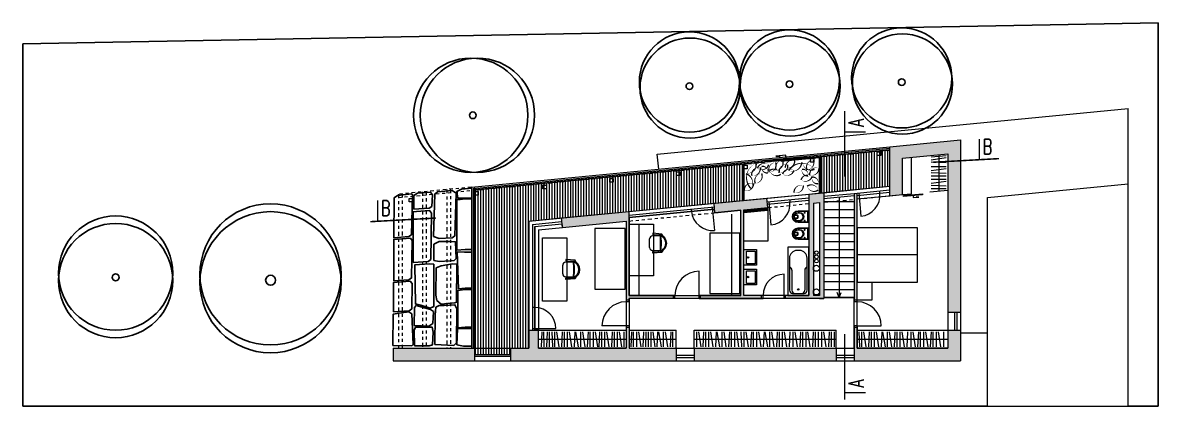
# Model space of a CAD drawing. Header units: metres. Extents: x -183 to 791, y -436 to 125.
# Drawn here: x 497.67 to 535.27, y -249.32 to -236.62 of the extents above; entities that cross this region are included whole.
import ezdxf

# ---------------------------------------------------------------- set-up
doc = ezdxf.new("R2010")
doc.units = ezdxf.units.M
doc.header["$MEASUREMENT"] = 0
doc.linetypes.add('DASHDOT', pattern=[1, 0.5, -0.25, 0, -0.25])
doc.linetypes.add('DIVIDE', pattern=[1.25, 0.5, -0.25, 0, -0.25, 0, -0.25])
for name, color, linetype in [('01_SILNE', 1, 'Continuous'), ('okna', 4, 'Continuous'), ('PODL0$0$HSV_POD', 7, 'Continuous'), ('SCHODY', 3, 'Continuous'), ('SRAFA', 251, 'Continuous'), ('srafa fasada', 253, 'Continuous'), ('SRAFY', 3, 'Continuous'), ('SRAFY-TERÉN', 252, 'Continuous'), ('zariz.predmety', 203, 'Continuous'), ('ZARIZOVAKY', 251, 'Continuous')]:
    doc.layers.add(name, color=color, linetype=linetype)
doc.layers.add('FLOATING-WINDOWS', color=2, linetype='Continuous', plot=False)
doc.layers.add('Standard', color=7, linetype='Continuous', lineweight=25)
doc.styles.add('ROMANS', font='romans.shx', dxfattribs={"width": 0.7})

# ---------------------------------------------------------------- blocks, each defined once
blk = doc.blocks.new('WC 540 Starck 3')
at = {"linetype": 'ByBlock'}
for p, q in [((81.017, 94.399), (80.66, 94.399)), ((80.982, 94.034), (80.982, 94.399)), ((81.017, 94.034), (81.017, 94.399)), ((80.568, 94.265), (80.637, 94.265)), ((80.568, 94.168), (80.637, 94.168)), ((80.657, 94.188), (80.657, 94.245)), ((80.66, 94.349), (80.713, 94.349)), ((80.713, 94.084), (80.66, 94.084)), ((80.66, 94.034), (81.017, 94.034))]:
    blk.add_line(p, q, dxfattribs=at)
for centre in [(80.88, 94.348), (80.88, 94.084)]:
    blk.add_circle(centre, 0.0102, dxfattribs=at)
for centre, radius, start, end in [((80.66, 94.216), 0.183, 90, 270), ((80.66, 94.216), 0.133, 90, 270), ((80.621, 94.216), 0.09, 165.9057, 194.0943), ((80.568, 94.23), 0.035, 90, 165.9057), ((80.568, 94.203), 0.035, 194.0943, 270), ((80.637, 94.245), 0.02, 360, 90), ((80.637, 94.188), 0.02, 270, 0), ((80.713, 94.216), 0.133, 270, 90), ((80.697, 94.216), 0.133, 276.5328, 83.4672)]:
    blk.add_arc(centre, radius, start, end, dxfattribs=at)
blk = doc.blocks.new('GFHTJF')
at = {"linetype": 'Continuous', "lineweight": 0}
for p, q in [((580.447, -241.089), (580.447, -242.689)), ((581.147, -241.089), (580.447, -241.089)), ((580.507, -241.258), (580.507, -242.328)), ((580.585, -241.925), (580.585, -241.258)), ((580.987, -241.158), (580.607, -241.158)), ((581.009, -241.925), (581.009, -241.258)), ((581.087, -242.328), (581.087, -241.258)), ((581.147, -242.689), (581.147, -241.089)), ((580.447, -242.689), (581.147, -242.689)), ((580.757, -242.578), (580.837, -242.578))]:
    blk.add_line(p, q, dxfattribs=at)
blk.add_circle((580.797, -241.289), 0.0232, dxfattribs=at)
for centre, radius, start, end in [((580.607, -241.258), 0.1, 90, 180), ((580.685, -241.258), 0.1, 90, 180), ((580.909, -241.258), 0.1, 0, 90), ((580.987, -241.258), 0.1, 0, 90), ((580.485, -241.925), 0.1, 282.7364, 0), ((581.109, -241.925), 0.1, 180, 257.2636), ((580.757, -242.328), 0.25, 180, 270), ((580.837, -242.328), 0.25, 270, 0)]:
    blk.add_arc(centre, radius, start, end, dxfattribs=at)

msp = doc.modelspace()

# ---------------------------------------------------------------- hatches: boundary and pattern name
at = {"layer": 'SRAFA', "linetype": 'Continuous', "lineweight": 0}
for points in [[(528.72, -240.504), (526.385, -240.729), (526.385, -242.354), (526.805, -242.313), (526.805, -241.111), (528.3, -240.966), (528.3, -246.202), (528.72, -246.202)], [(522.339, -242.745), (522.309, -242.431), (520.56, -242.6), (520.59, -242.913), (521.45, -242.83), (521.45, -245.652), (520.115, -245.652), (520.115, -245.752), (522.132, -245.752), (522.132, -245.652), (521.55, -245.652), (521.55, -242.821)], [(525.3, -242.263), (525.2, -242.272), (525.2, -245.812), (525.3, -245.812)], [(517.75, -242.871), (515.507, -243.088), (515.537, -243.401), (517.65, -243.197), (517.65, -245.812), (517.75, -245.812), (517.75, -245.752), (519.215, -245.752), (519.215, -245.652), (517.75, -245.652)], [(519.305, -247.402), (517.75, -247.402), (517.75, -246.712), (517.65, -246.712), (517.65, -247.402), (514.745, -247.402), (514.745, -246.802), (514.43, -246.802), (514.43, -247.402), (513.829, -247.402), (513.829, -247.822), (519.305, -247.822)], [(528.72, -246.802), (528.3, -246.802), (528.3, -247.402), (525.3, -247.402), (525.3, -246.712), (525.2, -246.712), (525.2, -247.402), (525.2, -247.822), (528.72, -247.822)], [(512.63, -247.402), (509.929, -247.402), (509.929, -247.822), (512.63, -247.822)], [(524.6, -247.402), (519.905, -247.402), (519.905, -247.822), (524.6, -247.822)]]:
    msp.add_hatch(color=256, dxfattribs=at).paths.add_polyline_path(points)
h = msp.add_hatch(color=256, dxfattribs=at)
h.paths.add_polyline_path([(524.2, -242.248), (523.7, -242.297), (523.7, -245.622), (523.7, -245.652), (523, -245.652), (522.932, -245.652), (522.932, -245.752), (524.05, -245.752), (524.2, -245.752)])
h.paths.add_polyline_path([(523.85, -242.599), (524.05, -242.579), (524.05, -245.652), (523.85, -245.652)], flags=16)
at = {"layer": 'Standard', "linetype": 'Continuous', "lineweight": 0}
h = msp.add_hatch(dxfattribs=at)
h.set_pattern_fill('LINE', color=256, scale=0.7, angle=90, style=0)
h.paths.add_polyline_path([(524.075, -241.055), (524.075, -242.263), (526.385, -242.037), (526.385, -240.83)])
h = msp.add_hatch(dxfattribs=at)
h.set_pattern_fill('LINE', color=256, scale=0.7, angle=90, style=0)
h.paths.add_polyline_path([(514.43, -243.192), (521.525, -242.504), (521.525, -241.299), (512.63, -242.158), (512.63, -247.612), (513.829, -247.612), (513.829, -247.402), (514.43, -247.402)])

# ---------------------------------------------------------------- linework, layer by layer
at = {"layer": '01_SILNE', "linetype": 'Continuous', "lineweight": 0}
for p, q in [((526.385, -240.729), (528.72, -240.504)), ((528.72, -240.504), (528.72, -246.202)), ((526.385, -242.36), (526.385, -240.729)), ((526.805, -241.111), (528.3, -240.966)), ((528.3, -240.966), (528.3, -246.202)), ((526.805, -242.313), (526.805, -241.111)), ((520.56, -242.6), (522.309, -242.431)), ((522.339, -242.745), (522.309, -242.431)), ((523.7, -242.297), (524.2, -242.248)), ((523.7, -242.297), (523.7, -245.622)), ((524.2, -242.248), (524.2, -245.752)), ((525.2, -242.272), (525.3, -242.263)), ((525.2, -242.272), (525.2, -245.862)), ((525.3, -245.862), (525.3, -242.263)), ((526.385, -242.354), (526.805, -242.313)), ((515.507, -243.088), (517.75, -242.871)), ((517.75, -245.652), (517.75, -242.871)), ((520.59, -242.913), (520.56, -242.6)), ((520.59, -242.913), (521.45, -242.83)), ((521.45, -245.652), (521.45, -242.83)), ((521.55, -242.821), (522.339, -242.745)), ((521.55, -245.652), (521.55, -242.821)), ((523.85, -242.599), (524.05, -242.579)), ((523.85, -242.599), (523.85, -245.652)), ((524.05, -242.579), (524.05, -245.652)), ((515.537, -243.401), (515.507, -243.088)), ((515.537, -243.401), (517.65, -243.197)), ((517.65, -243.197), (517.65, -245.862)), ((517.75, -245.862), (517.65, -245.862)), ((519.265, -245.652), (517.75, -245.652)), ((517.75, -245.862), (517.75, -245.752)), ((519.265, -245.752), (517.75, -245.752)), ((519.265, -245.752), (519.265, -245.652)), ((521.45, -245.652), (520.065, -245.652)), ((520.065, -245.752), (520.065, -245.652)), ((520.065, -245.752), (522.182, -245.752)), ((522.182, -245.652), (521.55, -245.652)), ((522.182, -245.752), (522.182, -245.652)), ((523.6, -245.652), (522.882, -245.652)), ((522.882, -245.752), (522.882, -245.652)), ((524.05, -245.752), (522.882, -245.752)), ((524.05, -245.652), (523.85, -245.652)), ((524.05, -245.752), (524.2, -245.752)), ((525.3, -245.862), (525.2, -245.862)), ((528.3, -246.202), (528.72, -246.202)), ((528.3, -246.202), (528.72, -246.202)), ((517.65, -246.662), (517.65, -247.402)), ((517.75, -246.662), (517.65, -246.662)), ((517.75, -246.662), (517.75, -247.402)), ((525.2, -246.662), (525.2, -247.402)), ((525.3, -246.662), (525.2, -246.662)), ((525.3, -246.662), (525.3, -247.402)), ((514.43, -246.802), (514.745, -246.802)), ((514.43, -246.802), (514.43, -247.402)), ((514.43, -247.402), (514.43, -246.802)), ((514.745, -247.402), (514.745, -246.802)), ((528.3, -246.802), (528.3, -247.402)), ((528.3, -246.802), (528.72, -246.802)), ((528.72, -246.802), (528.72, -247.822)), ((509.929, -247.402), (512.63, -247.402)), ((509.929, -247.402), (509.929, -247.822)), ((511.674, -247.402), (511.678, -247.402)), ((512.63, -247.402), (512.63, -247.822)), ((513.829, -247.822), (513.829, -247.402)), ((513.829, -247.402), (514.43, -247.402)), ((514.745, -247.402), (517.65, -247.402)), ((517.75, -247.402), (519.305, -247.402)), ((519.305, -247.402), (519.305, -247.822)), ((519.905, -247.402), (524.6, -247.402)), ((519.905, -247.402), (519.905, -247.822)), ((524.6, -247.402), (524.6, -247.822)), ((525.2, -247.402), (525.2, -247.822)), ((525.3, -247.402), (528.3, -247.402)), ((509.929, -247.822), (512.63, -247.822)), ((513.829, -247.822), (519.305, -247.822)), ((519.905, -247.822), (524.6, -247.822)), ((525.2, -247.822), (528.72, -247.822))]:
    msp.add_line(p, q, dxfattribs=at)
for points in [[(525.965, -240.9), (526.085, -240.9), (526.085, -241.02), (525.965, -241.02)], [(521.535, -241.34), (521.655, -241.34), (521.655, -241.46), (521.535, -241.46)], [(523.75, -241.12), (523.87, -241.12), (523.87, -241.24), (523.75, -241.24)], [(517.105, -241.779), (517.225, -241.779), (517.225, -241.899), (517.105, -241.899)], [(519.32, -241.559), (519.44, -241.559), (519.44, -241.679), (519.32, -241.679)], [(514.89, -241.999), (515.01, -241.999), (515.01, -242.119), (514.89, -242.119)], [(510.46, -242.438), (510.58, -242.438), (510.58, -242.558), (510.46, -242.558)], [(512.63, -242.211), (512.75, -242.211), (512.75, -242.331), (512.63, -242.331)]]:
    msp.add_lwpolyline(points, close=True, dxfattribs=at)
at = {"layer": 'FLOATING-WINDOWS', "linetype": 'Continuous', "lineweight": 0, "flags": 128}
for points in [[(521.55, -241.297), (521.55, -242.504), (524.05, -242.263), (524.05, -241.055)], [(524.075, -241.055), (524.075, -242.263), (526.385, -242.037), (526.385, -240.83)], [(526.805, -241.111), (528.3, -240.966), (528.3, -247.402), (525.3, -247.402), (525.3, -245.812), (525.3, -242.459), (526.805, -242.313)], [(514.43, -243.192), (521.525, -242.504), (521.525, -241.299), (512.63, -242.158), (512.63, -247.612), (513.829, -247.612), (513.829, -247.402), (514.43, -247.402)], [(521.55, -242.821), (522.339, -242.745), (522.328, -242.625), (523.7, -242.493), (523.7, -245.652), (521.55, -245.652)], [(517.75, -243.067), (517.75, -245.652), (521.45, -245.652), (521.45, -242.83), (520.59, -242.913), (520.579, -242.794)], [(515.525, -243.282), (515.537, -243.401), (517.65, -243.197), (517.65, -247.402), (514.745, -247.402), (514.745, -246.802), (514.625, -246.802), (514.625, -243.369)], [(517.75, -245.752), (517.75, -247.402), (525.2, -247.402), (525.2, -245.722), (524.2, -245.722), (524.2, -245.752)]]:
    msp.add_lwpolyline(points, close=True, dxfattribs=at)
at = {"layer": 'okna', "linetype": 'Continuous', "lineweight": 0}
for p, q in [((524.2, -242.248), (526.385, -242.037)), ((525.3, -242.263), (526.385, -242.158)), ((522.309, -242.431), (523.7, -242.297)), ((522.32, -242.55), (523.7, -242.417)), ((522.328, -242.625), (523.7, -242.493)), ((522.37, -242.546), (522.445, -243.317)), ((523.067, -242.478), (523.074, -242.553)), ((524.2, -242.369), (525.2, -242.272)), ((524.2, -242.444), (525.2, -242.348)), ((525.3, -242.338), (526.385, -242.233)), ((525.35, -242.258), (525.424, -243.029)), ((526.054, -242.265), (526.047, -242.191)), ((517.75, -242.871), (520.56, -242.6)), ((517.75, -242.992), (520.571, -242.719)), ((517.75, -243.067), (520.579, -242.794)), ((519.806, -242.793), (519.813, -242.868)), ((520.503, -242.726), (520.577, -243.497)), ((514.43, -243.192), (515.507, -243.088)), ((514.43, -243.192), (514.43, -246.802)), ((514.55, -243.301), (515.518, -243.207)), ((514.55, -243.301), (514.55, -246.802)), ((514.625, -243.369), (515.525, -243.282)), ((514.625, -243.369), (514.625, -246.802)), ((514.745, -243.478), (515.537, -243.401)), ((514.745, -243.478), (514.745, -246.802)), ((514.625, -246.052), (514.55, -246.052)), ((528.3, -246.202), (528.3, -246.802)), ((528.525, -246.202), (528.525, -246.802)), ((528.6, -246.202), (528.6, -246.802)), ((528.72, -246.202), (528.72, -246.802)), ((514.55, -246.752), (515.325, -246.752)), ((519.305, -247.402), (519.905, -247.402)), ((524.6, -247.402), (525.2, -247.402)), ((519.305, -247.627), (519.905, -247.627)), ((519.305, -247.702), (519.905, -247.702)), ((519.305, -247.822), (519.905, -247.822)), ((524.6, -247.627), (525.2, -247.627)), ((524.6, -247.702), (525.2, -247.702)), ((524.6, -247.822), (525.2, -247.822))]:
    msp.add_line(p, q, dxfattribs=at)
for centre, start, end in [((522.377, -242.62), 275.5156, 5.5156), ((525.357, -242.333), 275.5156, 5.5156), ((520.51, -242.801), 185.5156, 275.5156), ((514.625, -246.752), 0, 90)]:
    msp.add_arc(centre, 0.7, start, end, dxfattribs=at)
at = {"layer": 'PODL0$0$HSV_POD'}
for p, q in [((497.666, -237.322), (535.272, -236.622)), ((535.272, -249.322), (535.272, -236.622)), ((497.666, -249.322), (497.666, -237.322)), ((529.62, -249.322), (497.666, -249.322)), ((534.272, -249.322), (535.272, -249.322))]:
    msp.add_line(p, q, dxfattribs=at)
at = {"layer": 'SCHODY', "linetype": 'DIVIDE', "lineweight": 0, "ltscale": 0.25}
for p, q in [((526.385, -240.85), (510.11, -242.421)), ((512.53, -242.067), (510.11, -242.3)), ((511.71, -242.146), (511.71, -247.402)), ((511.83, -242.135), (511.83, -247.402)), ((512.63, -242.056), (512.63, -247.402)), ((512.63, -242.058), (512.63, -247.402)), ((510.11, -242.301), (510.11, -247.402)), ((510.23, -242.289), (510.23, -247.402)), ((510.91, -242.224), (510.91, -247.402)), ((511.03, -242.212), (511.03, -247.402)), ((524.2, -242.565), (525.2, -242.468)), ((525.3, -242.459), (526.385, -242.354)), ((517.749, -243.188), (520.59, -242.913)), ((522.339, -242.745), (523.7, -242.613))]:
    msp.add_line(p, q, dxfattribs=at)
at = {"layer": 'SCHODY', "linetype": 'Continuous', "lineweight": 0}
for p, q in [((524.2, -242.542), (525.2, -242.542)), ((524.7, -242.396), (524.7, -245.722)), ((524.2, -242.807), (525.2, -242.807)), ((524.2, -243.072), (525.2, -243.072)), ((524.2, -243.337), (525.2, -243.337)), ((524.2, -243.602), (525.2, -243.602)), ((524.2, -243.867), (525.2, -243.867)), ((524.2, -244.132), (525.2, -244.132)), ((524.2, -244.397), (525.2, -244.397)), ((524.2, -244.662), (525.2, -244.662)), ((520.065, -245.652), (520.065, -244.852)), ((522.882, -245.652), (522.882, -244.952)), ((524.2, -244.927), (525.2, -244.927)), ((524.2, -245.192), (525.2, -245.192)), ((524.2, -245.457), (525.2, -245.457)), ((524.7, -245.722), (524.634, -245.557)), ((524.7, -245.722), (524.767, -245.557)), ((517.75, -245.812), (517.65, -245.812)), ((519.215, -245.752), (519.215, -245.652)), ((520.115, -245.752), (520.115, -245.652)), ((522.132, -245.752), (522.132, -245.652)), ((522.932, -245.752), (522.932, -245.652)), ((524.2, -245.722), (525.2, -245.722)), ((525.3, -245.812), (525.2, -245.812)), ((517.65, -246.662), (516.85, -246.662)), ((525.3, -246.662), (526.1, -246.662)), ((517.75, -246.712), (517.65, -246.712)), ((525.3, -246.712), (525.2, -246.712))]:
    msp.add_line(p, q, dxfattribs=at)
for centre, radius in [((523.95, -244.237), 0.061), ((523.95, -244.374), 0.061), ((523.95, -244.752), 0.1), ((523.95, -244.516), 0.061), ((523.95, -245.536), 0.1)]:
    msp.add_circle(centre, radius, dxfattribs=at)
for centre, radius, start, end in [((520.065, -245.652), 0.8, 90, 180), ((522.882, -245.652), 0.7, 90, 180), ((517.65, -246.662), 0.8, 90, 180), ((525.3, -246.662), 0.8, 0, 90)]:
    msp.add_arc(centre, radius, start, end, dxfattribs=at)
at = {"layer": 'SRAFA', "linetype": 'Continuous', "lineweight": 0}
for p, q in [((522.339, -242.843), (521.55, -242.921)), ((521.569, -242.907), (521.562, -242.835)), ((521.569, -242.907), (521.562, -242.835)), ((521.589, -242.905), (521.582, -242.833)), ((521.609, -242.903), (521.601, -242.831)), ((521.609, -242.903), (521.601, -242.831)), ((521.628, -242.901), (521.621, -242.829)), ((521.648, -242.899), (521.641, -242.827)), ((521.667, -242.897), (521.66, -242.825)), ((521.687, -242.895), (521.68, -242.823)), ((521.707, -242.893), (521.7, -242.821)), ((521.707, -242.893), (521.7, -242.821)), ((521.726, -242.891), (521.719, -242.819)), ((521.746, -242.889), (521.739, -242.817)), ((521.766, -242.887), (521.759, -242.815)), ((521.785, -242.885), (521.778, -242.814)), ((521.805, -242.883), (521.798, -242.812)), ((521.825, -242.881), (521.818, -242.81)), ((521.844, -242.879), (521.837, -242.808)), ((521.864, -242.878), (521.857, -242.806)), ((521.884, -242.876), (521.877, -242.804)), ((521.903, -242.874), (521.896, -242.802)), ((521.923, -242.872), (521.916, -242.8)), ((521.943, -242.87), (521.936, -242.798)), ((521.962, -242.868), (521.955, -242.796)), ((521.982, -242.866), (521.975, -242.794)), ((522.002, -242.864), (521.994, -242.792)), ((522.021, -242.862), (522.014, -242.79)), ((522.041, -242.86), (522.034, -242.788)), ((522.061, -242.858), (522.053, -242.786)), ((522.08, -242.856), (522.073, -242.784)), ((522.1, -242.854), (522.093, -242.782)), ((522.119, -242.852), (522.112, -242.781)), ((522.139, -242.85), (522.132, -242.779)), ((522.159, -242.848), (522.152, -242.777)), ((522.178, -242.846), (522.171, -242.775)), ((522.198, -242.845), (522.191, -242.773)), ((522.218, -242.843), (522.211, -242.771)), ((522.237, -242.841), (522.23, -242.769)), ((522.257, -242.839), (522.25, -242.767)), ((522.277, -242.837), (522.27, -242.765)), ((522.296, -242.835), (522.289, -242.763)), ((522.316, -242.833), (522.309, -242.761)), ((522.336, -242.831), (522.329, -242.759)), ((522.339, -242.745), (522.339, -243.859)), ((522.339, -243.859), (521.55, -243.859))]:
    msp.add_line(p, q, dxfattribs=at)
at = {"layer": 'srafa fasada', "color": 253, "linetype": 'Continuous', "lineweight": 0}
for p, q in [((524.888, -240.238), (525.572, -240.238)), ((529.342, -240.473), (529.342, -241.157)), ((509.416, -242.513), (509.416, -243.197)), ((524.888, -248.866), (525.572, -248.866))]:
    msp.add_line(p, q, dxfattribs=at)
at = {"layer": 'srafa fasada', "color": 253, "linetype": 'DASHDOT', "lineweight": 0, "ltscale": 0.3, "const_width": 0.05, "flags": 128}
for points in [[(524.888, -241.716), (524.888, -239.542)], [(527.824, -241.242), (529.995, -241.122)], [(509.177, -243.21), (511.348, -243.09)], [(524.888, -249.105), (524.888, -246.931)]]:
    msp.add_lwpolyline(points, dxfattribs=at)
at = {"layer": 'SRAFY', "linetype": 'Continuous', "lineweight": 0}
for p, q in [((518.682, -240.971), (534.27, -239.466)), ((534.27, -249.322), (534.27, -239.466)), ((512.53, -242.067), (526.385, -240.729)), ((512.58, -242.113), (526.385, -240.78)), ((512.63, -242.158), (526.385, -240.83)), ((518.73, -241.469), (518.682, -240.971)), ((522.935, -241.007), (522.602, -241.039)), ((522.602, -241.039), (522.747, -241.043)), ((522.947, -241.133), (522.935, -241.007)), ((524.05, -242.263), (524.05, -241.055)), ((524.075, -242.263), (524.075, -241.055)), ((521.525, -242.504), (521.525, -241.299)), ((521.55, -242.504), (521.55, -241.297)), ((512.53, -242.067), (512.53, -247.402)), ((512.58, -242.113), (512.58, -247.402)), ((512.63, -242.158), (512.63, -247.402)), ((529.62, -242.408), (534.272, -241.959)), ((529.62, -249.322), (529.62, -242.408)), ((529.62, -246.902), (528.72, -246.902)), ((512.63, -247.402), (514.43, -247.402)), ((512.63, -247.612), (513.829, -247.612)), ((512.63, -247.662), (513.829, -247.662)), ((512.63, -247.822), (513.829, -247.822)), ((529.62, -249.322), (534.272, -249.322))]:
    msp.add_line(p, q, dxfattribs=at)
for points in [[(522.301, -241.221), (523.599, -241.096), (523.597, -241.071), (522.298, -241.196)], [(522.788, -241.208), (524.038, -241.087), (524.036, -241.062), (522.786, -241.183)]]:
    msp.add_lwpolyline(points, close=True, dxfattribs=at)
at = {"layer": 'SRAFY-TERÉN'}
for p, q in [((512.321, -242.117), (512.54, -242.095)), ((512.321, -242.429), (512.53, -242.429)), ((512.321, -242.458), (512.53, -242.458)), ((511.463, -243.767), (511.274, -243.702)), ((511.463, -243.866), (511.278, -243.957)), ((511.278, -243.957), (511.278, -244.497)), ((512.321, -244.135), (512.53, -244.135)), ((512.321, -244.215), (512.53, -244.215)), ((511.278, -244.497), (511.463, -244.532)), ((511.357, -244.738), (511.346, -245.646)), ((511.52, -244.667), (511.357, -244.738)), ((511.904, -244.604), (511.52, -244.667)), ((512.321, -245.408), (512.53, -245.408)), ((512.321, -245.454), (512.53, -245.454)), ((511.346, -245.646), (511.383, -245.822)), ((511.52, -245.939), (511.383, -245.822)), ((511.348, -246.04), (511.321, -246.302)), ((511.463, -245.99), (511.348, -246.04)), ((512.321, -246.704), (512.53, -246.704)), ((512.321, -246.751), (512.53, -246.751)), ((512.047, -247.288), (512.264, -247.331)), ((512.264, -247.331), (512.53, -247.331))]:
    msp.add_line(p, q, dxfattribs=at)
for points in [[(511.463, -243.767), (511.883, -243.741), (511.972, -243.68), (512.025, -242.269), (511.893, -242.174), (511.403, -242.22), (511.313, -242.295), (511.274, -243.702)], [(512.321, -242.117), (512.193, -242.133), (512.044, -242.209), (512.072, -242.435)], [(509.958, -243.74), (510.457, -243.703), (510.546, -243.641), (510.571, -242.326), (510.549, -242.285), (510.082, -242.338), (509.972, -242.418), (509.958, -243.74)], [(510.622, -242.801), (511.121, -242.764), (511.21, -242.702), (511.24, -242.318), (511.174, -242.236), (510.745, -242.27), (510.623, -242.347), (510.622, -242.801)], [(512.321, -242.458), (512.157, -242.471), (512.04, -242.48), (512.04, -244.156)], [(512.072, -242.435), (512.321, -242.429)], [(510.593, -244.56), (511.092, -244.523), (511.181, -244.461), (511.205, -242.923), (511.139, -242.841), (510.71, -242.875), (510.593, -242.885), (510.593, -244.56)], [(509.956, -245.171), (510.456, -245.134), (510.544, -245.073), (510.568, -243.835), (510.503, -243.753), (510.073, -243.787), (509.956, -243.796), (509.956, -245.171)], [(511.818, -244.508), (511.95, -244.499), (512.019, -244.425), (512.002, -243.881), (511.855, -243.861), (511.481, -243.866), (511.463, -243.866)], [(512.04, -244.156), (512.321, -244.135)], [(512.321, -244.215), (512.301, -244.217), (512.051, -244.212), (512.093, -245.438)], [(511.282, -244.618), (511.128, -244.604), (510.649, -244.641), (510.671, -245.932), (510.85, -245.969), (511.16, -246.072), (511.279, -246.021), (511.282, -244.618)], [(511.463, -244.532), (511.818, -244.508)], [(512.039, -244.617), (511.904, -244.604)], [(511.978, -245.896), (512.035, -245.871), (512.039, -244.617)], [(509.94, -246.2), (510.459, -246.163), (510.548, -246.101), (510.56, -245.26), (510.494, -245.177), (510.065, -245.211), (509.948, -245.221), (509.94, -246.2)], [(512.321, -245.454), (512.233, -245.464), (512.072, -245.493), (512.075, -246.729)], [(512.093, -245.438), (512.321, -245.408)], [(511.52, -245.939), (511.52, -245.939), (511.978, -245.896)], [(509.925, -247.307), (510.549, -247.319), (510.598, -247.276), (510.557, -246.264), (510.453, -246.195), (510.131, -246.241), (509.937, -246.27), (509.925, -247.307)], [(510.634, -246.652), (511.115, -246.671), (511.248, -246.58), (511.27, -246.188), (511.175, -246.116), (510.695, -245.981), (510.639, -246.055), (510.634, -246.652)], [(511.317, -247.278), (511.939, -247.307), (512.027, -247.216), (512.044, -246.096), (511.979, -245.959), (511.621, -245.989)], [(511.321, -246.302), (511.317, -247.278)], [(511.621, -245.989), (511.463, -245.99)], [(510.645, -247.323), (511.123, -247.322), (511.242, -247.287), (511.257, -246.863), (511.225, -246.701), (510.673, -246.703), (510.628, -246.805), (510.645, -247.323)], [(512.321, -246.751), (512.289, -246.751), (512.067, -246.757), (512.047, -247.288)], [(512.075, -246.729), (512.321, -246.704)]]:
    msp.add_lwpolyline(points, dxfattribs=at)
at = {"layer": 'zariz.predmety', "color": 253, "linetype": 'Continuous', "ltscale": 0.001}
for points in [[(521.779, -242.111, 0, 0, 0.520567), (521.779, -242.111, 0, 0.05, 0.520567), (521.619, -241.626, 0, 0.05, 0.520567), (521.64, -241.603, 0, 0.05, 0.520567), (521.95, -241.277, 0, 0.05, 0.520567), (521.779, -242.111, 0.05, 0.05, 0)], [(522.089, -241.412, 0, 0, 0.520567), (522.089, -241.412, 0, 0.05, 0.520567), (521.812, -241.685, 0, 0.05, 0.520567), (522.089, -241.412, 0.05, 0.05, 0)], [(521.998, -241.445, 0, 0, 0.520567), (521.998, -241.445, 0, 0.05, 0.520567), (522.368, -241.326, 0, 0.05, 0.520567), (521.998, -241.445, 0.05, 0.05, 0)], [(522.136, -241.376, 0, 0, 0.520567), (522.136, -241.376, 0, 0.05, 0.520567), (522.34, -241.594, 0, 0.05, 0.520567), (522.136, -241.376, 0.05, 0.05, 0)], [(522.39, -241.578, 0, 0, 0.520567), (522.39, -241.578, 0, 0.05, 0.520567), (522.598, -241.25, 0, 0.05, 0.520567), (522.39, -241.578, 0.05, 0.05, 0)], [(522.62, -241.507, 0, 0, 0.520567), (522.62, -241.507, 0, 0.05, 0.520567), (522.828, -241.178, 0, 0.05, 0.520567), (522.62, -241.507, 0.05, 0.05, 0)], [(522.998, -241.32, 0, 0, 0.520567), (522.998, -241.32, 0, 0.05, 0.520567), (522.72, -241.593, 0, 0.05, 0.520567), (522.998, -241.32, 0.05, 0.05, 0)], [(523.232, -241.186, 0, 0, 0.520567), (523.232, -241.186, 0, 0.05, 0.520567), (522.924, -241.423, 0, 0.05, 0.520567), (523.232, -241.186, 0.05, 0.05, 0)], [(523.036, -241.518, 0, 0, 0.520567), (523.036, -241.518, 0, 0.05, 0.520567), (523.465, -241.241, 0, 0.05, 0.520567), (523.493, -241.256, 0, 0.05, 0.520567), (523.887, -241.474, 0, 0.05, 0.520567), (523.036, -241.518, 0.05, 0.05, 0)], [(523.64, -241.494, 0, 0, 0.520567), (523.64, -241.494, 0, 0.05, 0.520567), (523.848, -241.166, 0, 0.05, 0.520567), (523.64, -241.494, 0.05, 0.05, 0)], [(524.034, -241.429, 0, 0, 0.520567), (524.034, -241.429, 0, 0.05, 0.520567), (523.725, -241.666, 0, 0.05, 0.520567), (524.034, -241.429, 0.05, 0.05, 0)], [(521.927, -241.943, 0, 0, 0.520567), (521.927, -241.943, 0, 0.05, 0.520567), (522.136, -241.615, 0, 0.05, 0.520567), (521.927, -241.943, 0.05, 0.05, 0)], [(522.402, -241.514, 0, 0, 0.520567), (522.402, -241.514, 0, 0.05, 0.520567), (522.769, -241.642, 0, 0.05, 0.520567), (522.402, -241.514, 0.05, 0.05, 0)], [(522.834, -241.633, 0, 0, 0.520567), (522.834, -241.633, 0, 0.05, 0.520567), (523.205, -241.515, 0, 0.05, 0.520567), (522.834, -241.633, 0.05, 0.05, 0)], [(523.441, -241.827, 0, 0, 0.520567), (523.441, -241.827, 0, 0.05, 0.520567), (523.811, -241.709, 0, 0.05, 0.520567), (523.441, -241.827, 0.05, 0.05, 0)], [(523.473, -241.475, 0, 0, 0.520567), (523.473, -241.475, 0, 0.05, 0.520567), (523.677, -241.693, 0, 0.05, 0.520567), (523.473, -241.475, 0.05, 0.05, 0)], [(523.806, -241.736, 0, 0, 0.520567), (523.806, -241.736, 0, 0.05, 0.520567), (524.01, -241.954, 0, 0.05, 0.520567), (523.806, -241.736, 0.05, 0.05, 0)], [(521.56, -242.181, 0, 0, 0.520567), (521.56, -242.181, 0, 0.05, 0.520567), (521.868, -241.944, 0, 0.05, 0.520567), (521.56, -242.181, 0.05, 0.05, 0)], [(523.518, -242.012, 0, 0, 0.520567), (523.518, -242.012, 0, 0.05, 0.520567), (523.209, -242.248, 0, 0.05, 0.520567), (523.518, -242.012, 0.05, 0.05, 0)], [(523.643, -242.035, 0, 0, 0.520567), (523.643, -242.035, 0, 0.05, 0.520567), (524.01, -242.164, 0, 0.05, 0.520567), (523.643, -242.035, 0.05, 0.05, 0)]]:
    msp.add_lwpolyline(points, format="xyseb", close=True, dxfattribs=at)
for centre, radius in [((523.059, -238.518), 1.657), ((526.775, -238.449), 1.657), ((519.744, -238.585), 1.657), ((519.766, -238.787), 1.657), ((523.081, -238.719), 1.657), ((526.798, -238.651), 1.657), ((512.505, -239.687), 1.892), ((512.725, -239.687), 1.892), ((519.744, -238.725), 0.111), ((523.059, -238.658), 0.111), ((526.775, -238.589), 0.111), ((512.572, -239.688), 0.111), ((505.871, -244.955), 2.337), ((505.871, -245.215), 2.337), ((500.744, -244.913), 1.892), ((500.744, -245.16), 1.892), ((500.744, -245.053), 0.111), ((505.876, -245.148), 0.165)]:
    msp.add_circle(centre, radius, dxfattribs=at)
at = {"layer": 'ZARIZOVAKY', "linetype": 'Continuous', "lineweight": 0}
for p, q in [((527.75, -241.066), (528.25, -241.02)), ((528, -240.995), (528, -242.198)), ((527.105, -242.284), (527.105, -241.082)), ((527.75, -241.161), (528.25, -241.086)), ((528.25, -241.26), (527.75, -241.237)), ((527.75, -241.378), (528.25, -241.378)), ((527.75, -241.52), (528.25, -241.444)), ((528.25, -241.619), (527.75, -241.595)), ((527.75, -241.694), (528.25, -241.694)), ((527.75, -241.798), (528.25, -241.798)), ((527.711, -242.226), (528.3, -242.169)), ((527.75, -241.939), (528.25, -241.864)), ((528.25, -242.038), (527.75, -242.015)), ((527.75, -242.113), (528.25, -242.113)), ((526.805, -242.313), (527.105, -242.284)), ((527.15, -242.35), (527.156, -242.413)), ((527.156, -242.413), (527.342, -242.394)), ((527.342, -242.394), (527.254, -242.382)), ((518.07, -243.292), (518.07, -245.652)), ((518.238, -243.292), (518.551, -243.292)), ((521.151, -245.652), (521.151, -242.965)), ((518.783, -243.676), (518.525, -243.681)), ((518.833, -243.618), (518.528, -243.592)), ((518.528, -243.592), (518.528, -243.645)), ((518.528, -243.645), (518.783, -243.644)), ((518.724, -243.677), (518.724, -243.644)), ((518.783, -243.644), (518.783, -243.676)), ((518.876, -243.692), (518.833, -243.618)), ((518.425, -244.066), (518.425, -243.781)), ((518.782, -244.172), (518.525, -244.166)), ((518.528, -244.202), (518.782, -244.204)), ((518.528, -244.255), (518.528, -244.202)), ((518.833, -244.23), (518.528, -244.255)), ((518.721, -244.202), (518.721, -244.171)), ((518.782, -244.204), (518.782, -244.172)), ((518.876, -244.157), (518.833, -244.23)), ((527.3, -244.312), (525.3, -244.312)), ((515.548, -244.936), (515.548, -244.651)), ((515.906, -244.546), (515.648, -244.551)), ((515.956, -244.488), (515.651, -244.462)), ((515.651, -244.462), (515.651, -244.515)), ((515.651, -244.515), (515.906, -244.514)), ((515.847, -244.547), (515.847, -244.514)), ((515.906, -244.514), (515.906, -244.546)), ((516, -244.561), (515.956, -244.488)), ((515.905, -245.042), (515.648, -245.036)), ((515.651, -245.072), (515.905, -245.074)), ((515.651, -245.125), (515.651, -245.072)), ((515.956, -245.1), (515.651, -245.125)), ((515.844, -245.072), (515.844, -245.04)), ((515.905, -245.074), (515.905, -245.042)), ((515.999, -245.026), (515.956, -245.1)), ((525.782, -245.212), (525.782, -245.812)), ((525.782, -245.812), (525.3, -245.812)), ((514.745, -246.802), (517.65, -246.802)), ((514.854, -246.852), (514.831, -247.352)), ((514.934, -247.352), (514.924, -246.852)), ((515.033, -246.852), (515.01, -247.352)), ((515.108, -247.352), (515.108, -246.852)), ((515.222, -247.352), (515.202, -246.852)), ((515.293, -247.352), (515.293, -246.852)), ((515.435, -247.352), (515.359, -246.852)), ((515.534, -246.852), (515.51, -247.352)), ((515.609, -247.352), (515.609, -246.852)), ((515.713, -247.352), (515.713, -246.852)), ((515.854, -247.352), (515.779, -246.852)), ((515.953, -246.852), (515.93, -247.352)), ((516.075, -247.352), (515.987, -246.852)), ((516.146, -247.352), (516.146, -246.852)), ((516.288, -247.352), (516.212, -246.852)), ((516.387, -246.852), (516.363, -247.352)), ((516.462, -247.352), (516.462, -246.852)), ((516.566, -247.352), (516.566, -246.852)), ((516.707, -247.352), (516.632, -246.852)), ((516.765, -246.852), (516.741, -247.352)), ((516.84, -247.352), (516.84, -246.852)), ((516.944, -247.352), (516.944, -246.852)), ((517.085, -247.352), (517.01, -246.852)), ((517.184, -246.852), (517.161, -247.352)), ((517.259, -247.352), (517.259, -246.852)), ((517.363, -247.352), (517.363, -246.852)), ((517.504, -247.352), (517.429, -246.852)), ((517.58, -247.352), (517.58, -246.852)), ((517.75, -246.802), (519.305, -246.802)), ((517.823, -246.852), (517.8, -247.352)), ((517.898, -247.352), (517.898, -246.852)), ((518.002, -247.352), (518.002, -246.852)), ((518.144, -247.352), (518.069, -246.852)), ((518.223, -246.852), (518.2, -247.352)), ((518.302, -246.852), (518.295, -247.352)), ((518.386, -247.352), (518.386, -246.852)), ((518.473, -247.352), (518.473, -246.852)), ((518.614, -247.352), (518.539, -246.852)), ((518.693, -246.852), (518.669, -247.352)), ((518.815, -247.352), (518.727, -246.852)), ((518.886, -247.352), (518.886, -246.852)), ((519.027, -247.352), (518.952, -246.852)), ((519.126, -246.852), (519.103, -247.352)), ((519.201, -247.352), (519.201, -246.852)), ((519.305, -247.402), (519.305, -246.802)), ((519.905, -247.402), (519.905, -246.802)), ((519.905, -246.802), (523.45, -246.802)), ((519.987, -247.352), (519.987, -246.852)), ((520.129, -247.352), (520.053, -246.852)), ((520.214, -246.852), (520.19, -247.352)), ((520.289, -247.352), (520.289, -246.852)), ((520.392, -247.352), (520.392, -246.852)), ((520.534, -247.352), (520.459, -246.852)), ((520.633, -246.852), (520.61, -247.352)), ((520.755, -247.352), (520.667, -246.852)), ((520.826, -247.352), (520.826, -246.852)), ((520.967, -247.352), (520.892, -246.852)), ((521.067, -246.852), (521.043, -247.352)), ((521.142, -247.352), (521.142, -246.852)), ((521.245, -247.352), (521.245, -246.852)), ((521.387, -247.352), (521.312, -246.852)), ((521.484, -247.352), (521.464, -246.852)), ((521.555, -247.352), (521.555, -246.852)), ((521.697, -247.352), (521.621, -246.852)), ((521.796, -246.852), (521.772, -247.352)), ((521.871, -247.352), (521.871, -246.852)), ((521.975, -247.352), (521.975, -246.852)), ((522.116, -247.352), (522.041, -246.852)), ((522.215, -246.852), (522.192, -247.352)), ((522.337, -247.352), (522.249, -246.852)), ((522.408, -247.352), (522.408, -246.852)), ((522.55, -247.352), (522.474, -246.852)), ((522.649, -246.852), (522.625, -247.352)), ((522.724, -247.352), (522.724, -246.852)), ((522.828, -247.352), (522.828, -246.852)), ((522.969, -247.352), (522.894, -246.852)), ((523.068, -246.852), (523.045, -247.352)), ((523.186, -247.352), (523.186, -246.852)), ((523.327, -247.352), (523.252, -246.852)), ((523.427, -246.852), (523.403, -247.352)), ((523.45, -246.802), (524.6, -246.802)), ((523.502, -247.352), (523.502, -246.852)), ((523.606, -247.352), (523.606, -246.852)), ((523.747, -247.352), (523.672, -246.852)), ((523.846, -246.852), (523.823, -247.352)), ((523.921, -247.352), (523.921, -246.852)), ((524.025, -247.352), (524.025, -246.852)), ((524.129, -247.352), (524.129, -246.852)), ((524.27, -247.352), (524.195, -246.852)), ((524.369, -246.852), (524.346, -247.352)), ((524.445, -247.352), (524.445, -246.852)), ((524.548, -247.352), (524.548, -246.852)), ((524.6, -247.402), (524.6, -246.802)), ((525.3, -246.802), (528.3, -246.802)), ((525.384, -247.352), (525.364, -246.852)), ((525.455, -247.352), (525.455, -246.852)), ((525.597, -247.352), (525.521, -246.852)), ((525.696, -246.852), (525.672, -247.352)), ((525.771, -247.352), (525.771, -246.852)), ((525.875, -247.352), (525.875, -246.852)), ((526.016, -247.352), (525.941, -246.852)), ((526.115, -246.852), (526.092, -247.352)), ((526.237, -247.352), (526.149, -246.852)), ((526.308, -247.352), (526.308, -246.852)), ((526.45, -247.352), (526.374, -246.852)), ((526.549, -246.852), (526.525, -247.352)), ((526.624, -247.352), (526.624, -246.852)), ((526.728, -247.352), (526.728, -246.852)), ((526.869, -247.352), (526.794, -246.852)), ((526.968, -246.852), (526.945, -247.352)), ((527.086, -247.352), (527.086, -246.852)), ((527.227, -247.352), (527.152, -246.852)), ((527.327, -246.852), (527.303, -247.352)), ((527.402, -247.352), (527.402, -246.852)), ((527.506, -247.352), (527.506, -246.852)), ((527.647, -247.352), (527.572, -246.852)), ((527.746, -246.852), (527.723, -247.352)), ((527.821, -247.352), (527.821, -246.852)), ((527.925, -247.352), (527.925, -246.852)), ((528.066, -247.352), (527.991, -246.852)), ((528.165, -247.352), (528.165, -246.852)), ((514.745, -247.102), (517.65, -247.102)), ((517.75, -247.102), (519.305, -247.102)), ((519.905, -247.102), (524.6, -247.102)), ((525.3, -247.102), (528.3, -247.102))]:
    msp.add_line(p, q, dxfattribs=at)
for points in [[(526.83, -242.346), (527.463, -242.284), (527.466, -242.318), (526.833, -242.381)], [(518.551, -243.292), (518.551, -245), (517.75, -245), (517.75, -243.292)], [(517.617, -243.439), (516.617, -243.439), (516.617, -245.439), (517.617, -245.439)], [(521.42, -243.586), (520.42, -243.586), (520.42, -245.586), (521.42, -245.586)], [(525.3, -245.212), (527.3, -245.212), (527.3, -243.412), (525.3, -243.412)], [(515.684, -243.74), (515.684, -245.847), (514.883, -245.847), (514.883, -243.74)], [(521.55, -244.653), (521.55, -244.136), (521.971, -244.136), (521.971, -244.653)], [(521.64, -244.603), (521.64, -244.186), (521.921, -244.186), (521.921, -244.603)], [(521.55, -245.303), (521.55, -244.786), (521.971, -244.786), (521.971, -245.303)], [(521.64, -245.253), (521.64, -244.836), (521.921, -244.836), (521.921, -245.253)]]:
    msp.add_lwpolyline(points, close=True, dxfattribs=at)
for centre in [(521.689, -244.394), (521.689, -245.044)]:
    msp.add_circle(centre, 0.0253, dxfattribs=at)
for centre, radius, start, end in [((518.525, -243.781), 0.1, 89.9505, 179.9505), ((518.702, -243.924), 0.291, 285.9997, 73.9009), ((515.728, -243.921), 3.064, 355.309, 4.592), ((518.702, -243.924), 0.261, 288.8491, 71.9625), ((518.525, -244.066), 0.1, 179.9505, 269.9505), ((518.787, -243.731), 0.00937, 89.9565, 100.6177), ((518.787, -243.731), 0.00938, 21.5724, 89.9565), ((518.556, -243.823), 0.258, 9.2711, 21.5655), ((518.187, -243.964), 0.632, 350.6307, 356.0621), ((518.187, -243.883), 0.632, 3.8388, 9.27), ((517.589, -243.923), 1.232, 356.0613, 359.9504), ((517.589, -243.923), 1.232, 359.9507, 3.8397), ((518.787, -244.117), 0.00937, 259.3125, 269.9744), ((518.787, -244.117), 0.00938, 269.9445, 338.3297), ((518.556, -244.025), 0.258, 338.3355, 350.6299), ((515.648, -244.651), 0.1, 89.9505, 179.9505), ((515.825, -244.794), 0.291, 285.9997, 73.9009), ((512.851, -244.791), 3.064, 355.309, 4.592), ((515.825, -244.794), 0.261, 288.8491, 71.9625), ((515.91, -244.601), 0.00937, 89.9565, 100.6177), ((515.91, -244.601), 0.00938, 21.5724, 89.9565), ((515.679, -244.693), 0.258, 9.2711, 21.5655), ((515.31, -244.753), 0.632, 3.8388, 9.27), ((514.712, -244.793), 1.232, 359.9507, 3.8397), ((514.712, -244.793), 1.232, 356.0613, 359.9504), ((515.648, -244.936), 0.1, 179.9505, 269.9505), ((515.91, -244.987), 0.00937, 259.3125, 269.9744), ((515.91, -244.987), 0.00938, 269.9445, 338.3297), ((515.679, -244.895), 0.258, 338.3355, 350.6299), ((515.31, -244.834), 0.632, 350.6307, 356.0621)]:
    msp.add_arc(centre, radius, start, end, dxfattribs=at)

# ---------------------------------------------------------------- block references
at = {"layer": 'ZARIZOVAKY', "linetype": 'Continuous', "lineweight": 0, "xscale": -1, "rotation": 180}
for p in [(442.683, -148.83), (442.683, -149.395)]:
    msp.add_blockref('WC 540 Starck 3', p, dxfattribs=at)
at = {"layer": 'ZARIZOVAKY', "linetype": 'Continuous', "lineweight": 0, "rotation": 180}
msp.add_blockref('GFHTJF', (1104.147, -486.741), dxfattribs=at)

# ---------------------------------------------------------------- texts
at = {"layer": 'srafa fasada', "color": 253, "linetype": 'Continuous', "lineweight": 0, "char_height": 0.5, "width": 4, "attachment_point": 1, "rotation": 90, "style": 'ROMANS'}
for insert in [(525.018, -240.076), (525.018, -248.704)]:
    msp.add_mtext('A', dxfattribs=dict(at, insert=insert))
at = {"layer": 'srafa fasada', "color": 253, "linetype": 'Continuous', "lineweight": 0, "char_height": 0.5, "width": 4, "attachment_point": 1, "style": 'ROMANS'}
for insert in [(529.461, -240.475), (509.531, -242.514)]:
    msp.add_mtext('B', dxfattribs=dict(at, insert=insert))

doc.saveas('drawing.dxf')
